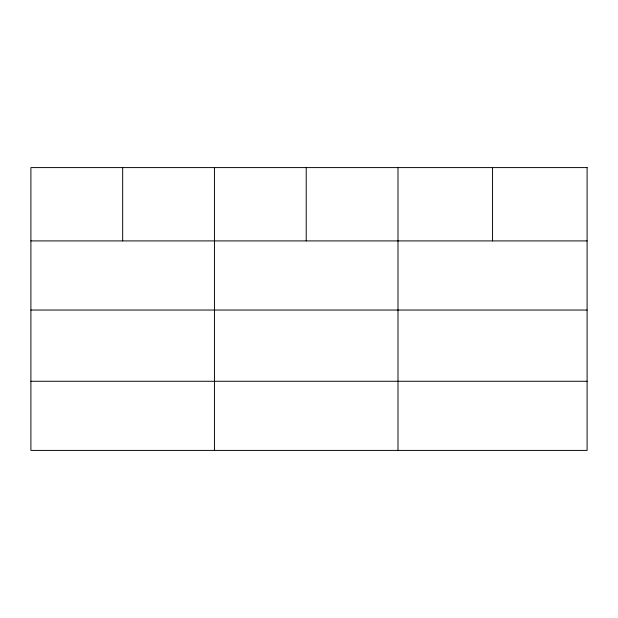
<?xml version="1.0" encoding="UTF-8"?>
<svg xmlns="http://www.w3.org/2000/svg" width="618" height="618" viewBox="0 0 618 618"><rect width="100%" height="100%" fill="white"/><g stroke="black" fill="none" stroke-linecap="round" stroke-linejoin="round"><path stroke-width="0.93" d="M30.9 240.912L587.1 240.912M30.9 310.043L587.1 310.043M30.9 381.275L587.1 381.275M492.546 167.594L492.546 240.912M397.992 167.594L397.992 450.406M306.219 167.594L306.219 240.912M214.446 167.594L214.446 450.406M122.673 167.594L122.673 240.912M587.1 167.594L30.9 167.594L30.9 450.406L587.1 450.406L587.1 167.594"/></g></svg>
